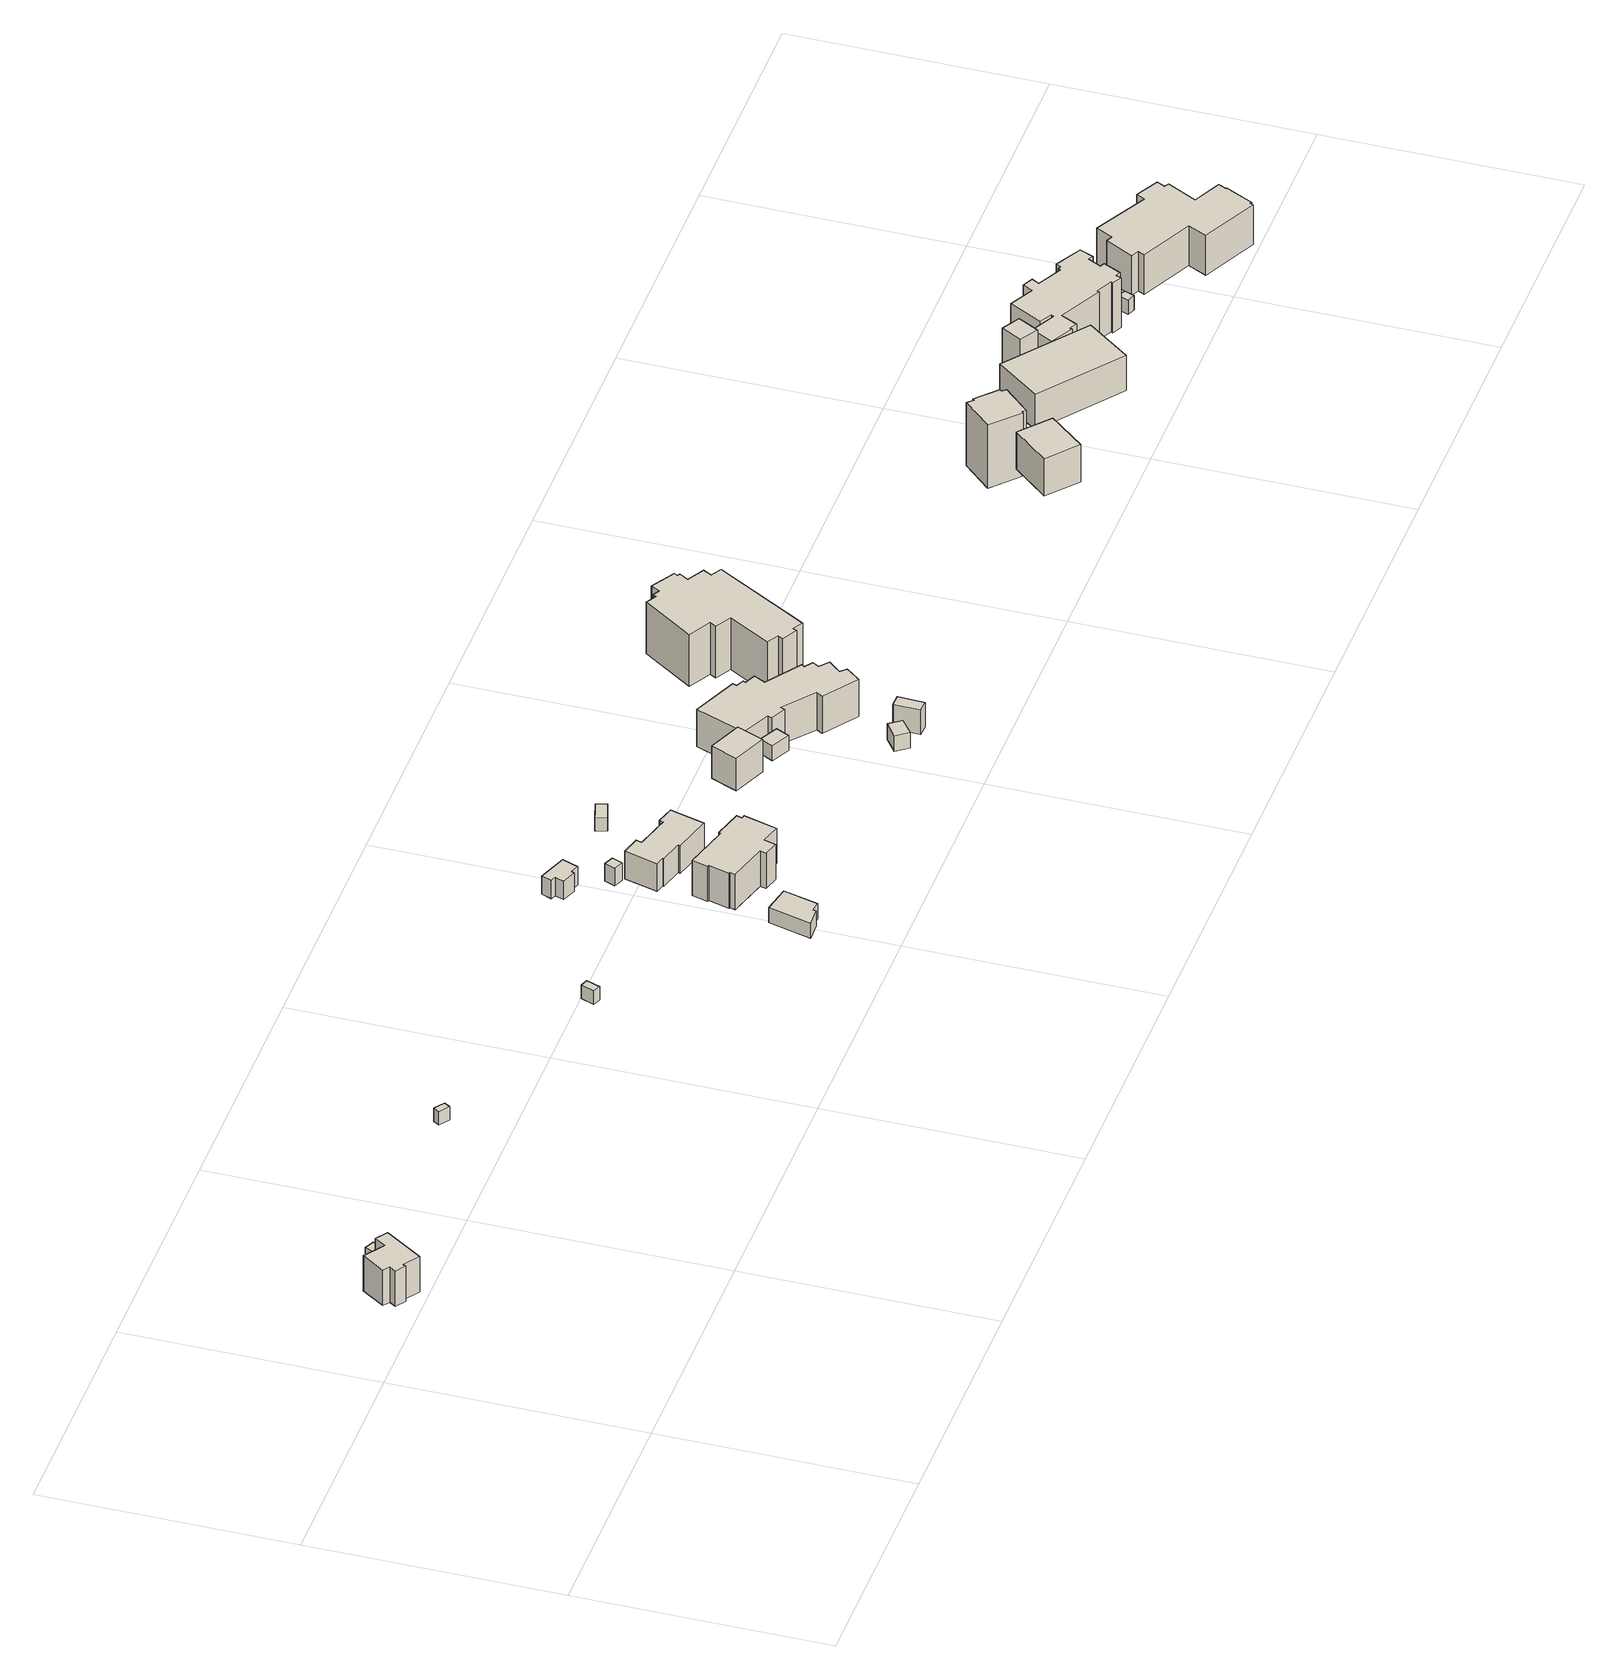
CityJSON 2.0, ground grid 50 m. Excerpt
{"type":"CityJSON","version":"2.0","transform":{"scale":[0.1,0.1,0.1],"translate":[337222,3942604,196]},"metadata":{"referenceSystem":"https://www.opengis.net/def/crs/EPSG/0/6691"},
"CityObjects":{
"building1":{"type":"Building","attributes":{"usage":"411","measuredHeight":9.1,"storeysAboveGround":2,"BuildingIDAttribute.prefecture":"14","BuildingIDAttribute.city":"14151","BuildingDetailAttribute.totalFloorArea":94.66,"BuildingDetailAttribute.buildingFootprintArea":47.33,"BuildingDetailAttribute.buildingStructureType":"601","BuildingDetailAttribute.buildingStructureOrgType":"1","BuildingDetailAttribute.orgUsage":"10","BuildingDetailAttribute.surveyYear":2015},"geometry":[{"type":"Solid","lod":"1","boundaries":[[[[0,1,2,3,4,5,6,7,8,9]],[[8,10,11,9]],[[7,12,10,8]],[[6,13,12,7]],[[5,14,13,6]],[[4,15,14,5]],[[3,16,15,4]],[[2,17,16,3]],[[1,18,17,2]],[[0,19,18,1]],[[9,11,19,0]],[[10,12,13,14,15,16,17,18,19,11]]]]}]},
"building2":{"type":"Building","attributes":{"measuredHeight":4.1,"BuildingIDAttribute.prefecture":"14","BuildingIDAttribute.city":"14151","BuildingDetailAttribute.surveyYear":2015},"geometry":[{"type":"Solid","lod":"1","boundaries":[[[[20,21,22,23]],[[22,24,25,23]],[[21,26,24,22]],[[20,27,26,21]],[[23,25,27,20]],[[24,26,27,25]]]]}]},
"building3":{"type":"Building","attributes":{"BuildingIDAttribute.prefecture":"14","BuildingIDAttribute.city":"14151","BuildingDetailAttribute.surveyYear":2015},"geometry":[{"type":"Solid","lod":"1","boundaries":[[[[28,29,30,31]],[[30,32,33,31]],[[29,34,32,30]],[[28,35,34,29]],[[31,33,35,28]],[[32,34,35,33]]]]}]},
"building4":{"type":"Building","attributes":{"BuildingIDAttribute.prefecture":"14","BuildingIDAttribute.city":"14151","BuildingDetailAttribute.surveyYear":2015},"geometry":[{"type":"Solid","lod":"1","boundaries":[[[[36,37,38,39]],[[38,40,41,39]],[[37,42,40,38]],[[36,43,42,37]],[[39,41,43,36]],[[40,42,43,41]]]]}]},
"building5":{"type":"Building","attributes":{"usage":"411","measuredHeight":3.6,"storeysAboveGround":1,"BuildingIDAttribute.prefecture":"14","BuildingIDAttribute.city":"14151","BuildingDetailAttribute.totalFloorArea":44.63,"BuildingDetailAttribute.buildingFootprintArea":44.63,"BuildingDetailAttribute.buildingStructureType":"610","BuildingDetailAttribute.buildingStructureOrgType":"2","BuildingDetailAttribute.orgUsage":"10","BuildingDetailAttribute.surveyYear":2015},"geometry":[{"type":"Solid","lod":"1","boundaries":[[[[44,45,46,47,48,49]],[[48,50,51,49]],[[47,52,50,48]],[[46,53,52,47]],[[45,54,53,46]],[[44,55,54,45]],[[49,51,55,44]],[[50,52,53,54,55,51]]]]}]},
"building6":{"type":"Building","attributes":{"usage":"411","measuredHeight":9.2,"storeysAboveGround":2,"BuildingIDAttribute.prefecture":"14","BuildingIDAttribute.city":"14151","BuildingDetailAttribute.totalFloorArea":235.43,"BuildingDetailAttribute.buildingFootprintArea":117.72,"BuildingDetailAttribute.buildingStructureType":"601","BuildingDetailAttribute.buildingStructureOrgType":"1","BuildingDetailAttribute.orgUsage":"10","BuildingDetailAttribute.surveyYear":2015},"geometry":[{"type":"Solid","lod":"1","boundaries":[[[[56,57,58,59,60,61,62,63,64,65,66,67,68,69,70,71]],[[70,72,73,71]],[[69,74,72,70]],[[68,75,74,69]],[[67,76,75,68]],[[66,77,76,67]],[[65,78,77,66]],[[64,79,78,65]],[[63,80,79,64]],[[62,81,80,63]],[[61,82,81,62]],[[60,83,82,61]],[[59,84,83,60]],[[58,85,84,59]],[[57,86,85,58]],[[56,87,86,57]],[[71,73,87,56]],[[72,74,75,76,77,78,79,80,81,82,83,84,85,86,87,73]]]]}]},
"building7":{"type":"Building","attributes":{"usage":"411","measuredHeight":4.6,"storeysAboveGround":1,"BuildingIDAttribute.prefecture":"14","BuildingIDAttribute.city":"14151","BuildingDetailAttribute.totalFloorArea":19.2,"BuildingDetailAttribute.buildingFootprintArea":19.2,"BuildingDetailAttribute.buildingStructureType":"601","BuildingDetailAttribute.buildingStructureOrgType":"1","BuildingDetailAttribute.orgUsage":"10","BuildingDetailAttribute.surveyYear":2015},"geometry":[{"type":"Solid","lod":"1","boundaries":[[[[88,89,90,91,92,93,94,95]],[[94,96,97,95]],[[93,98,96,94]],[[92,99,98,93]],[[91,100,99,92]],[[90,101,100,91]],[[89,102,101,90]],[[88,103,102,89]],[[95,97,103,88]],[[96,98,99,100,101,102,103,97]]]]}]},
"building8":{"type":"Building","attributes":{"measuredHeight":4.2,"BuildingIDAttribute.prefecture":"14","BuildingIDAttribute.city":"14151","BuildingDetailAttribute.surveyYear":2015},"geometry":[{"type":"Solid","lod":"1","boundaries":[[[[104,105,106,107]],[[106,108,109,107]],[[105,110,108,106]],[[104,111,110,105]],[[107,109,111,104]],[[108,110,111,109]]]]}]},
"building9":{"type":"Building","attributes":{"usage":"411","measuredHeight":7.9,"storeysAboveGround":2,"BuildingIDAttribute.prefecture":"14","BuildingIDAttribute.city":"14151","BuildingDetailAttribute.totalFloorArea":159.82,"BuildingDetailAttribute.buildingFootprintArea":79.91,"BuildingDetailAttribute.buildingStructureType":"601","BuildingDetailAttribute.buildingStructureOrgType":"1","BuildingDetailAttribute.orgUsage":"10","BuildingDetailAttribute.surveyYear":2015},"geometry":[{"type":"Solid","lod":"1","boundaries":[[[[112,113,114,115,116,117,118,119,120,121,122,123]],[[122,124,125,123]],[[121,126,124,122]],[[120,127,126,121]],[[119,128,127,120]],[[118,129,128,119]],[[117,130,129,118]],[[116,131,130,117]],[[115,132,131,116]],[[114,133,132,115]],[[113,134,133,114]],[[112,135,134,113]],[[123,125,135,112]],[[124,126,127,128,129,130,131,132,133,134,135,125]]]]}]},
"building10":{"type":"Building","attributes":{"BuildingIDAttribute.prefecture":"14","BuildingIDAttribute.city":"14151","BuildingDetailAttribute.surveyYear":2015},"geometry":[{"type":"Solid","lod":"1","boundaries":[[[[136,137,138,139]],[[138,140,141,139]],[[137,142,140,138]],[[136,143,142,137]],[[139,141,143,136]],[[140,142,143,141]]]]}]},
"building11":{"type":"Building","attributes":{"usage":"411","measuredHeight":7.7,"storeysAboveGround":2,"BuildingIDAttribute.prefecture":"14","BuildingIDAttribute.city":"14151","BuildingDetailAttribute.totalFloorArea":68.82,"BuildingDetailAttribute.buildingFootprintArea":34.41,"BuildingDetailAttribute.buildingStructureType":"601","BuildingDetailAttribute.buildingStructureOrgType":"1","BuildingDetailAttribute.orgUsage":"10","BuildingDetailAttribute.surveyYear":2015},"geometry":[{"type":"Solid","lod":"1","boundaries":[[[[144,145,146,147]],[[146,148,149,147]],[[145,150,148,146]],[[144,151,150,145]],[[147,149,151,144]],[[148,150,151,149]]]]}]},
"building12":{"type":"Building","attributes":{"measuredHeight":5.5,"BuildingIDAttribute.prefecture":"14","BuildingIDAttribute.city":"14151","BuildingDetailAttribute.surveyYear":2015},"geometry":[{"type":"Solid","lod":"1","boundaries":[[[[152,153,154,155]],[[154,156,157,155]],[[153,158,156,154]],[[152,159,158,153]],[[155,157,159,152]],[[156,158,159,157]]]]}]},
"building13":{"type":"Building","attributes":{"measuredHeight":3.7,"BuildingIDAttribute.prefecture":"14","BuildingIDAttribute.city":"14151","BuildingDetailAttribute.surveyYear":2015,"BuildingLandSlideRiskAttribute.description":"1","BuildingLandSlideRiskAttribute.areaType":"1"},"geometry":[{"type":"Solid","lod":"1","boundaries":[[[[160,161,162,163]],[[162,164,165,163]],[[161,166,164,162]],[[160,167,166,161]],[[163,165,167,160]],[[164,166,167,165]]]]}]},
"building14":{"type":"Building","attributes":{"measuredHeight":12,"BuildingIDAttribute.prefecture":"14","BuildingIDAttribute.city":"14151","BuildingDetailAttribute.surveyYear":2015,"BuildingLandSlideRiskAttribute.description":"1","BuildingLandSlideRiskAttribute.areaType":"1"},"geometry":[{"type":"Solid","lod":"1","boundaries":[[[[168,169,170,171]],[[170,172,173,171]],[[169,174,172,170]],[[168,175,174,169]],[[171,173,175,168]],[[172,174,175,173]]]]}]},
"building15":{"type":"Building","attributes":{"measuredHeight":9.5,"BuildingIDAttribute.prefecture":"14","BuildingIDAttribute.city":"14151","BuildingDetailAttribute.surveyYear":2015},"geometry":[{"type":"Solid","lod":"1","boundaries":[[[[176,177,178,179,180,181,182,183,184,185,186,187,188,189,190,191,192,193,194,195,196,197]],[[196,198,199,197]],[[195,200,198,196]],[[194,201,200,195]],[[193,202,201,194]],[[192,203,202,193]],[[191,204,203,192]],[[190,205,204,191]],[[189,206,205,190]],[[188,207,206,189]],[[187,208,207,188]],[[186,209,208,187]],[[185,210,209,186]],[[184,211,210,185]],[[183,212,211,184]],[[182,213,212,183]],[[181,214,213,182]],[[180,215,214,181]],[[179,216,215,180]],[[178,217,216,179]],[[177,218,217,178]],[[176,219,218,177]],[[197,199,219,176]],[[198,200,201,202,203,204,205,206,207,208,209,210,211,212,213,214,215,216,217,218,219,199]]]]}]},
"building16":{"type":"Building","attributes":{"usage":"411","measuredHeight":14,"storeysAboveGround":2,"BuildingIDAttribute.prefecture":"14","BuildingIDAttribute.city":"14151","BuildingDetailAttribute.totalFloorArea":527.64,"BuildingDetailAttribute.buildingFootprintArea":263.82,"BuildingDetailAttribute.buildingStructureType":"601","BuildingDetailAttribute.buildingStructureOrgType":"1","BuildingDetailAttribute.orgUsage":"10","BuildingDetailAttribute.surveyYear":2015,"BuildingLandSlideRiskAttribute.description":"1","BuildingLandSlideRiskAttribute.areaType":"1"},"geometry":[{"type":"Solid","lod":"1","boundaries":[[[[220,221,222,223,224,225,226,227,228,229,230,231,232,233,234,235,236,237,238,239,240,241]],[[240,242,243,241]],[[239,244,242,240]],[[238,245,244,239]],[[237,246,245,238]],[[236,247,246,237]],[[235,248,247,236]],[[234,249,248,235]],[[233,250,249,234]],[[232,251,250,233]],[[231,252,251,232]],[[230,253,252,231]],[[229,254,253,230]],[[228,255,254,229]],[[227,256,255,228]],[[226,257,256,227]],[[225,258,257,226]],[[224,259,258,225]],[[223,260,259,224]],[[222,261,260,223]],[[221,262,261,222]],[[220,263,262,221]],[[241,243,263,220]],[[242,244,245,246,247,248,249,250,251,252,253,254,255,256,257,258,259,260,261,262,263,243]]]]}]},
"building17":{"type":"Building","attributes":{"usage":"411","measuredHeight":9,"storeysAboveGround":2,"BuildingIDAttribute.prefecture":"14","BuildingIDAttribute.city":"14151","BuildingDetailAttribute.totalFloorArea":117.92,"BuildingDetailAttribute.buildingFootprintArea":58.96,"BuildingDetailAttribute.buildingStructureType":"601","BuildingDetailAttribute.buildingStructureOrgType":"1","BuildingDetailAttribute.orgUsage":"10","BuildingDetailAttribute.surveyYear":2015,"BuildingLandSlideRiskAttribute.description":"1","BuildingLandSlideRiskAttribute.areaType":"1"},"geometry":[{"type":"Solid","lod":"1","boundaries":[[[[264,265,266,267]],[[266,268,269,267]],[[265,270,268,266]],[[264,271,270,265]],[[267,269,271,264]],[[268,270,271,269]]]]}]},
"building18":{"type":"Building","attributes":{"usage":"411","measuredHeight":20.5,"storeysAboveGround":2,"BuildingIDAttribute.prefecture":"14","BuildingIDAttribute.city":"14151","BuildingDetailAttribute.totalFloorArea":104.38,"BuildingDetailAttribute.buildingFootprintArea":52.19,"BuildingDetailAttribute.buildingStructureType":"601","BuildingDetailAttribute.buildingStructureOrgType":"1","BuildingDetailAttribute.orgUsage":"10","BuildingDetailAttribute.surveyYear":2015,"BuildingLandSlideRiskAttribute.description":"1","BuildingLandSlideRiskAttribute.areaType":"1"},"geometry":[{"type":"Solid","lod":"1","boundaries":[[[[272,273,274,275,276,277,278,279,280,281]],[[280,282,283,281]],[[279,284,282,280]],[[278,285,284,279]],[[277,286,285,278]],[[276,287,286,277]],[[275,288,287,276]],[[274,289,288,275]],[[273,290,289,274]],[[272,291,290,273]],[[281,283,291,272]],[[282,284,285,286,287,288,289,290,291,283]]]]}]},
"building19":{"type":"Building","attributes":{"usage":"411","measuredHeight":9.9,"storeysAboveGround":2,"BuildingIDAttribute.prefecture":"14","BuildingIDAttribute.city":"14151","BuildingDetailAttribute.totalFloorArea":367.14,"BuildingDetailAttribute.buildingFootprintArea":183.57,"BuildingDetailAttribute.buildingStructureType":"601","BuildingDetailAttribute.buildingStructureOrgType":"1","BuildingDetailAttribute.orgUsage":"10","BuildingDetailAttribute.surveyYear":2015,"BuildingLandSlideRiskAttribute.description":"1","BuildingLandSlideRiskAttribute.areaType":"1"},"geometry":[{"type":"Solid","lod":"1","boundaries":[[[[292,293,294,295]],[[294,296,297,295]],[[293,298,296,294]],[[292,299,298,293]],[[295,297,299,292]],[[296,298,299,297]]]]}]},
"building20":{"type":"Building","attributes":{"usage":"411","measuredHeight":16.9,"storeysAboveGround":2,"BuildingIDAttribute.prefecture":"14","BuildingIDAttribute.city":"14151","BuildingDetailAttribute.totalFloorArea":33.21,"BuildingDetailAttribute.buildingFootprintArea":16.61,"BuildingDetailAttribute.buildingStructureType":"601","BuildingDetailAttribute.buildingStructureOrgType":"1","BuildingDetailAttribute.orgUsage":"10","BuildingDetailAttribute.surveyYear":2015,"BuildingLandSlideRiskAttribute.description":"1","BuildingLandSlideRiskAttribute.areaType":"1"},"geometry":[{"type":"Solid","lod":"1","boundaries":[[[[300,301,302,303]],[[302,304,305,303]],[[301,306,304,302]],[[300,307,306,301]],[[303,305,307,300]],[[304,306,307,305]]]]}]},
"building21":{"type":"Building","attributes":{"usage":"411","measuredHeight":13.9,"storeysAboveGround":2,"BuildingIDAttribute.prefecture":"14","BuildingIDAttribute.city":"14151","BuildingDetailAttribute.totalFloorArea":378.44,"BuildingDetailAttribute.buildingFootprintArea":189.22,"BuildingDetailAttribute.buildingStructureType":"601","BuildingDetailAttribute.buildingStructureOrgType":"1","BuildingDetailAttribute.orgUsage":"10","BuildingDetailAttribute.surveyYear":2015,"BuildingLandSlideRiskAttribute.description":"1","BuildingLandSlideRiskAttribute.areaType":"1"},"geometry":[{"type":"Solid","lod":"1","boundaries":[[[[308,309,310,311,312,313,314,315,316,317,318,319,320,321,322,323,324,325,326,327,328,329,330,331,332,333,334,335,336,337]],[[336,338,339,337]],[[335,340,338,336]],[[334,341,340,335]],[[333,342,341,334]],[[332,343,342,333]],[[331,344,343,332]],[[330,345,344,331]],[[329,346,345,330]],[[328,347,346,329]],[[327,348,347,328]],[[326,349,348,327]],[[325,350,349,326]],[[324,351,350,325]],[[323,352,351,324]],[[322,353,352,323]],[[321,354,353,322]],[[320,355,354,321]],[[319,356,355,320]],[[318,357,356,319]],[[317,358,357,318]],[[316,359,358,317]],[[315,360,359,316]],[[314,361,360,315]],[[313,362,361,314]],[[312,363,362,313]],[[311,364,363,312]],[[310,365,364,311]],[[309,366,365,310]],[[308,367,366,309]],[[337,339,367,308]],[[338,340,341,342,343,344,345,346,347,348,349,350,351,352,353,354,355,356,357,358,359,360,361,362,363,364,365,366,367,339]]]]}]},
"building22":{"type":"Building","attributes":{"measuredHeight":4.4,"BuildingIDAttribute.prefecture":"14","BuildingIDAttribute.city":"14151","BuildingDetailAttribute.surveyYear":2015},"geometry":[{"type":"Solid","lod":"1","boundaries":[[[[368,369,370,371]],[[370,372,373,371]],[[369,374,372,370]],[[368,375,374,369]],[[371,373,375,368]],[[372,374,375,373]]]]}]},
"building23":{"type":"Building","attributes":{"usage":"411","measuredHeight":12.8,"storeysAboveGround":2,"BuildingIDAttribute.prefecture":"14","BuildingIDAttribute.city":"14151","BuildingDetailAttribute.totalFloorArea":504.54,"BuildingDetailAttribute.buildingFootprintArea":252.27,"BuildingDetailAttribute.buildingStructureType":"601","BuildingDetailAttribute.buildingStructureOrgType":"1","BuildingDetailAttribute.orgUsage":"10","BuildingDetailAttribute.surveyYear":2015},"geometry":[{"type":"Solid","lod":"1","boundaries":[[[[376,377,378,379,380,381,382,383,384,385,386,387,388,389,390,391,392,393,394,395]],[[394,396,397,395]],[[393,398,396,394]],[[392,399,398,393]],[[391,400,399,392]],[[390,401,400,391]],[[389,402,401,390]],[[388,403,402,389]],[[387,404,403,388]],[[386,405,404,387]],[[385,406,405,386]],[[384,407,406,385]],[[383,408,407,384]],[[382,409,408,383]],[[381,410,409,382]],[[380,411,410,381]],[[379,412,411,380]],[[378,413,412,379]],[[377,414,413,378]],[[376,415,414,377]],[[395,397,415,376]],[[396,398,399,400,401,402,403,404,405,406,407,408,409,410,411,412,413,414,415,397]]]]}]}
},
"vertices":[
[24,467,182],[4,480,182],[13,493,182],[0,502,182],[31,548,182],[71,521,182],[86,543,182],[109,527,182],[58,451,182],[27,472,182],[58,451,261],[27,472,261],[109,527,261],[86,543,261],[71,521,261],[31,548,261],[0,502,261],[13,493,261],[4,480,261],[24,467,261],
[132,561,182],[125,546,182],[105,554,182],[112,570,182],[105,554,215],[112,570,215],[125,546,215],[132,561,215],
[580,578,147],[588,590,147],[608,576,147],[600,564,147],[608,576,177],[600,564,177],[588,590,177],[580,578,177],
[1018,448,142],[1033,442,142],[1023,415,142],[1007,421,142],[1023,415,172],[1007,421,172],[1033,442,172],[1018,448,172],
[1371,179,153],[1353,110,153],[1333,112,153],[1332,106,153],[1294,105,153],[1316,190,153],[1294,105,187],[1316,190,187],[1332,106,187],[1333,112,187],[1353,110,187],[1371,179,187],
[1512,297,147],[1494,231,147],[1455,242,147],[1448,218,147],[1418,227,147],[1421,239,147],[1342,261,147],[1345,272,147],[1342,272,147],[1354,314,147],[1350,315,147],[1359,347,147],[1450,322,147],[1451,326,147],[1508,310,147],[1505,299,147],[1508,310,226],[1505,299,226],[1451,326,226],[1450,322,226],[1359,347,226],[1350,315,226],[1354,314,226],[1342,272,226],[1345,272,226],[1342,261,226],[1421,239,226],[1418,227,226],[1448,218,226],[1455,242,226],[1494,231,226],[1512,297,226],
[1369,592,124],[1357,560,124],[1340,566,124],[1337,560,124],[1308,571,124],[1314,589,124],[1304,593,124],[1312,613,124],[1304,593,165],[1312,613,165],[1314,589,165],[1308,571,165],[1337,560,165],[1340,566,165],[1357,560,165],[1369,592,165],
[1366,494,130],[1375,515,130],[1395,507,130],[1386,486,130],[1395,507,169],[1386,486,169],[1375,515,169],[1366,494,169],
[1433,392,132],[1435,396,132],[1388,409,132],[1389,411,132],[1371,416,132],[1389,482,132],[1426,472,132],[1423,461,132],[1492,442,132],[1494,450,132],[1529,440,132],[1510,371,132],[1529,440,194],[1510,371,194],[1494,450,194],[1492,442,194],[1423,461,194],[1426,472,194],[1389,482,194],[1371,416,194],[1389,411,194],[1388,409,194],[1435,396,194],[1433,392,194],
[1569,570,119],[1530,558,119],[1524,580,119],[1563,591,119],[1524,580,149],[1563,591,149],[1530,558,149],[1569,570,149],
[1770,343,126],[1703,371,126],[1725,424,126],[1792,396,126],[1725,424,199],[1792,396,199],[1703,371,199],[1770,343,199],
[1861,345,123],[1848,318,123],[1810,337,123],[1824,364,123],[1810,337,156],[1824,364,156],[1848,318,156],[1861,345,156],
[1918,113,124],[1900,137,124],[1930,160,124],[1948,136,124],[1930,160,159],[1948,136,159],[1900,137,159],[1918,113,159],
[1977,112,111],[1978,164,111],[2003,164,111],[2001,111,111],[2003,164,166],[2001,111,166],[1978,164,166],[1977,112,166],
[2038,353,85],[2034,347,85],[2050,336,85],[2042,323,85],[2060,308,85],[2039,283,85],[2050,272,85],[2027,243,85],[1960,291,85],[1968,303,85],[1907,352,85],[1903,343,85],[1872,358,85],[1876,366,85],[1818,393,85],[1857,493,85],[1948,454,85],[1945,446,85],[1961,439,85],[1959,433,85],[1981,424,85],[1969,401,85],[1981,424,169],[1969,401,169],[1959,433,169],[1961,439,169],[1945,446,169],[1948,454,169],[1857,493,169],[1818,393,169],[1876,366,169],[1872,358,169],[1903,343,169],[1907,352,169],[1968,303,169],[1960,291,169],[2027,243,169],[2050,272,169],[2039,283,169],[2060,308,169],[2042,323,169],[2050,336,169],[2034,347,169],[2038,353,169],
[2191,679,25],[2204,671,25],[2214,689,25],[2262,661,25],[2258,654,25],[2263,651,25],[2252,633,25],[2286,614,25],[2277,597,25],[2298,585,25],[2190,399,25],[2170,410,25],[2166,402,25],[2135,419,25],[2141,429,25],[2118,443,25],[2166,526,25],[2135,544,25],[2142,557,25],[2097,582,25],[2166,684,25],[2187,672,25],[2166,684,141],[2187,672,141],[2097,582,141],[2142,557,141],[2135,544,141],[2166,526,141],[2118,443,141],[2141,429,141],[2135,419,141],[2166,402,141],[2170,410,141],[2190,399,141],[2298,585,141],[2277,597,141],[2286,614,141],[2252,633,141],[2263,651,141],[2258,654,141],[2262,661,141],[2214,689,141],[2204,671,141],[2191,679,141],
[2797,136,43],[2858,207,43],[2916,157,43],[2856,86,43],[2916,157,127],[2856,86,127],[2858,207,127],[2797,136,127],
[2899,301,8],[2939,263,8],[2936,259,8],[2943,252,8],[2895,200,8],[2889,206,8],[2886,203,8],[2833,253,8],[2885,309,8],[2896,298,8],[2885,309,150],[2896,298,150],[2833,253,150],[2886,203,150],[2889,206,150],[2895,200,150],[2943,252,150],[2936,259,150],[2939,263,150],[2899,301,150],
[2950,200,66],[3017,288,66],[3175,167,66],[3108,79,66],[3175,167,145],[3108,79,145],[3017,288,145],[2950,200,145],
[3098,308,30],[3134,288,30],[3111,246,30],[3075,267,30],[3111,246,162],[3075,267,162],[3134,288,162],[3098,308,162],
[3376,233,19],[3363,207,19],[3372,203,19],[3355,168,19],[3345,172,19],[3341,161,19],[3322,171,19],[3324,175,19],[3292,191,19],[3289,186,19],[3204,230,19],[3187,197,19],[3173,204,19],[3171,200,19],[3125,224,19],[3148,268,19],[3197,243,19],[3199,248,19],[3176,261,19],[3210,327,19],[3259,302,19],[3269,322,19],[3290,312,19],[3282,297,19],[3331,272,19],[3333,277,19],[3340,274,19],[3345,284,19],[3398,256,19],[3386,228,19],[3398,256,131],[3386,228,131],[3345,284,131],[3340,274,131],[3333,277,131],[3331,272,131],[3282,297,131],[3290,312,131],[3269,322,131],[3259,302,131],[3210,327,131],[3176,261,131],[3199,248,131],[3197,243,131],[3148,268,131],[3125,224,131],[3171,200,131],[3173,204,131],[3187,197,131],[3204,230,131],[3289,186,131],[3292,191,131],[3324,175,131],[3322,171,131],[3341,161,131],[3345,172,131],[3355,168,131],[3372,203,131],[3363,207,131],[3376,233,131],
[3336,147,55],[3345,168,55],[3361,161,55],[3353,141,55],[3361,161,87],[3353,141,87],[3345,168,87],[3336,147,87],
[3464,217,31],[3481,251,31],[3588,195,31],[3597,212,31],[3643,188,31],[3635,172,31],[3644,167,31],[3613,108,31],[3669,81,31],[3661,65,31],[3663,64,31],[3636,9,31],[3633,11,31],[3630,4,31],[3518,58,31],[3536,96,31],[3431,146,31],[3438,160,31],[3422,167,31],[3452,223,31],[3422,167,120],[3452,223,120],[3438,160,120],[3431,146,120],[3536,96,120],[3518,58,120],[3630,4,120],[3633,11,120],[3636,9,120],[3663,64,120],[3661,65,120],[3669,81,120],[3613,108,120],[3644,167,120],[3635,172,120],[3643,188,120],[3597,212,120],[3588,195,120],[3481,251,120],[3464,217,120]
]}
